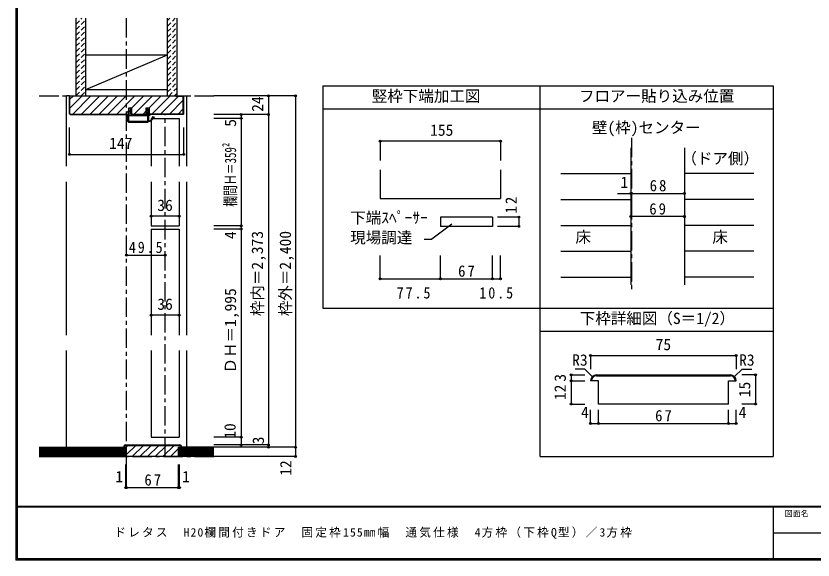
# Model space of a CAD drawing. Units: millimetres at full size, sheet at 1:5, with parts at other scales. Extents: x -975 to 975, y -715 to 698.
# Drawn here: x -975 to 51, y -698 to 3 of the extents above; entities that cross this region are included whole.
import ezdxf
from ezdxf.enums import TextEntityAlignment as Align

# ---------------------------------------------------------------- set-up
doc = ezdxf.new("R2010")
doc.units = ezdxf.units.MM
doc.header["$LTSCALE"] = 5
doc.header["$PDMODE"] = 32
doc.header["$PDSIZE"] = 2.5
doc.linetypes.add('CHAIN1', pattern=[8, 5, -1, 1, -1])
doc.linetypes.add('DASHED1', pattern=[1.8, 1.2, -0.6])
for name, color, linetype in [('0-0_補助線', 7, 'Continuous'), ('0-1_通り芯', 4, 'CHAIN1'), ('0-3_仕上げ', 2, 'Continuous'), ('0-4_枠', 4, 'Continuous'), ('0-6_扉', 6, 'Continuous'), ('0-A_文字', 3, 'Continuous'), ('0-B_寸法', 7, 'Continuous'), ('0-C_ハッチ', 4, 'DASHED1'), ('1-4_枠', 3, 'Continuous'), ('1-B_寸法', 7, 'Continuous'), ('F-1_枠', 6, 'Continuous'), ('F-A_文字', 7, 'Continuous')]:
    doc.layers.add(name, color=color, linetype=linetype)
doc.styles.add('ＭＳ ゴシック', font='')
doc.styles.get('ＭＳ ゴシック').set_extended_font_data('MS Gothic')

# ---------------------------------------------------------------- blocks, each defined once
blk = doc.blocks.new('2')
at = {"layer": '0-0_補助線'}
for p, q in [((-9.846, -9.622), (-9.846, 15.078)), ((-8.846, 16.078), (0.354, 16.078)), ((-8.846, 15.878), (0.637, 15.878)), ((-8.446, 14.378), (-8.446, -8.922)), ((-8.146, 14.678), (-1.546, 14.678)), ((-1.246, 14.378), (-1.246, -8.922)), ((0.154, 11.653), (2.154, 11.653)), ((0.154, 11.653), (0.154, -8.497)), ((2.154, 10.953), (2.154, 11.653)), ((3.154, 11.653), (2.512, 10.83)), ((3.154, 11.653), (6.154, 11.653)), ((4.154, 13.753), (4.154, 13.053)), ((5.154, 13.053), (4.512, 13.876)), ((7.154, 13.053), (5.154, 13.053)), ((6.154, 10.953), (6.154, 11.653)), ((7.558, 12.258), (6.516, 10.835)), ((-1.546, -9.222), (-8.146, -9.222)), ((0.154, -8.497), (2.154, -8.497)), ((4.154, -9.897), (0.154, -9.897)), ((0.154, -9.897), (0.154, -10.622)), ((2.154, -7.797), (2.154, -8.497)), ((3.154, -8.497), (2.512, -7.674)), ((3.154, -8.497), (6.154, -8.497)), ((4.154, -10.597), (4.154, -9.897)), ((5.154, -9.897), (4.512, -10.72)), ((7.154, -9.897), (5.154, -9.897)), ((6.154, -7.797), (6.154, -8.497)), ((7.558, -9.101), (6.516, -7.679)), ((-1.48, -10.622), (-8.846, -10.622)), ((-1.189, -10.85), (-0.732, -12.694)), ((0.354, -12.922), (-0.441, -12.922)), ((0.154, -10.622), (0.645, -12.548))]:
    blk.add_line(p, q, dxfattribs=at)
for points in [[(-9.646, 15.078), (-9.646, -9.622), (-9.846, -9.622)], [(4.154, 13.053), (0.154, 13.053), (0.649, 15.723)]]:
    blk.add_lwpolyline(points, dxfattribs=at)
for centre, radius, start, end in [((-8.846, 15.078), 1, 90, 180), ((-8.846, 15.078), 0.8, 90, 180), ((-8.146, 14.378), 0.3, 90, 180), ((-1.546, 14.378), 0.3, 0, 90), ((0.354, 15.778), 0.3, 349.49875, 90), ((2.354, 10.953), 0.2, 180, 322.03043), ((4.354, 13.753), 0.2, 37.96957, 180), ((6.354, 10.953), 0.2, 180, 323.78053), ((7.154, 12.553), 0.5, 323.78053, 90), ((-8.846, -9.622), 1, 180, 270), ((-8.146, -8.922), 0.3, 180, 270), ((-1.546, -8.922), 0.3, 270, 0), ((2.354, -7.797), 0.2, 37.96957, 180), ((6.354, -7.797), 0.2, 36.21947, 180), ((7.154, -9.397), 0.5, 270, 36.21947), ((-2.846, -10.72), 6, 179.06153, 259.29815), ((-2.846, -10.72), 5.3, 178.93757, 259.29815), ((-3.896, -16.272), 0.35, 259.29815, 79.29815), ((-1.48, -10.922), 0.3, 13.9282, 90), ((-0.441, -12.622), 0.3, 193.9282, 270), ((0.354, -12.622), 0.3, 270, 14.29438), ((4.354, -10.597), 0.2, 180, 322.03043)]:
    blk.add_arc(centre, radius, start, end, dxfattribs=at)
blk.add_point((-3.896, -16.622), dxfattribs=at)

msp = doc.modelspace()

# ---------------------------------------------------------------- linework, layer by layer
at = {"layer": '0-0_補助線', "color": 3}
for p, q in [((-905.986, -100), (-758.986, -100)), ((-905.486, -123.086), (-905.486, -100.5)), ((-895.986, -100.5), (-905.486, -100.5)), ((-895.986, -100), (-895.986, -100.5)), ((-768.986, -100.5), (-768.986, -100)), ((-768.986, -100.5), (-759.486, -100.5)), ((-759.486, -123.086), (-759.486, -100.5)), ((-905.072, -123.5), (-905.486, -123.086)), ((-829.486, -115.5), (-825.786, -115.5)), ((-829.486, -124), (-829.486, -115.5)), ((-825.786, -124), (-825.786, -115.5)), ((-807.186, -124), (-807.186, -115.5)), ((-759.901, -123.5), (-759.486, -123.086)), ((-905.279, -124), (-829.486, -124)), ((-905.072, -123.5), (-829.486, -123.5)), ((-825.786, -123.5), (-807.186, -123.5)), ((-825.786, -124), (-807.186, -124)), ((-759.901, -123.5), (-803.486, -123.5)), ((-759.693, -124), (-803.486, -124)), ((-506.033, -195.326), (-506.033, -232.286)), ((-351.033, -195.326), (-351.033, -232.286)), ((-506.033, -232.286), (-351.033, -232.286))]:
    msp.add_line(p, q, dxfattribs=at)
at = {"layer": '0-0_補助線', "color": 4}
for p, q in [((-905.486, -115.806), (-889.68, -100)), ((-905.486, -104.492), (-901.494, -100.5)), ((-901.867, -123.5), (-878.367, -100)), ((-890.553, -123.5), (-867.053, -100)), ((-879.239, -123.5), (-855.739, -100)), ((-867.926, -123.5), (-844.425, -100)), ((-856.612, -123.5), (-833.112, -100)), ((-845.298, -123.5), (-821.798, -100)), ((-825.984, -115.5), (-810.484, -100)), ((-822.671, -123.5), (-799.17, -100)), ((-803.486, -115.63), (-787.857, -100)), ((-800.043, -123.5), (-776.543, -100)), ((-788.729, -123.5), (-765.729, -100.5)), ((-777.416, -123.5), (-759.486, -105.571)), ((-833.984, -123.5), (-829.486, -119.002)), ((-811.357, -123.5), (-807.186, -119.33)), ((-766.102, -123.5), (-759.486, -116.885)), ((-506.033, -158.394), (-506.033, -183.394)), ((-351.033, -158.394), (-506.033, -158.394)), ((-351.033, -158.394), (-351.033, -183.394)), ((-327.643, -256.195), (-354.725, -256.195)), ((-327.643, -256.195), (-327.643, -268.195)), ((-327.643, -268.195), (-354.725, -268.195)), ((-506.033, -335.843), (-506.033, -305.835)), ((-428.533, -335.843), (-428.533, -305.835)), ((-361.533, -335.843), (-361.533, -305.835)), ((-351.033, -335.843), (-351.033, -305.835)), ((-506.033, -335.843), (-428.533, -335.843)), ((-428.533, -335.843), (-361.533, -335.843)), ((-361.533, -335.843), (-351.033, -335.843))]:
    msp.add_line(p, q, dxfattribs=at)
at = {"layer": '0-0_補助線', "color": 6}
msp.add_line((-800.986, -129), (-764.986, -129), dxfattribs=at)
at = {"layer": '0-0_補助線'}
for p, q in [((-428.533, -256.195), (-428.533, -268.195)), ((-361.533, -256.195), (-428.533, -256.195)), ((-361.533, -256.195), (-361.533, -268.195)), ((-413.879, -265.4), (-439.678, -284.749)), ((-361.533, -268.195), (-428.533, -268.195)), ((-449.523, -284.749), (-439.678, -284.749))]:
    msp.add_line(p, q, dxfattribs=at)
at = {"layer": '0-0_補助線', "color": 3}
for points in [[(-905.279, -124), (-905.986, -123.293), (-905.986, -100)], [(-759.693, -124), (-758.986, -123.293), (-758.986, -100)], [(-807.186, -115.5), (-803.486, -115.5), (-803.486, -124)]]:
    msp.add_lwpolyline(points, dxfattribs=at)
at = {"layer": '0-0_補助線'}
for p in [(-506.033, -158.394), (-351.033, -158.394), (-327.643, -256.195), (-327.643, -268.195), (-506.033, -335.843), (-428.533, -335.843), (-361.533, -335.843), (-351.033, -335.843)]:
    msp.add_point(p, dxfattribs=at)
at = {"layer": '0-1_通り芯'}
for p, q in [((-832.486, -585), (-832.486, 0)), ((-944.986, -100), (-717.629, -100)), ((-782.986, -565), (-782.986, -124)), ((-182.343, -154.225), (-182.343, -353.25)), ((-944.986, -565), (-717.629, -565))]:
    msp.add_line(p, q, dxfattribs=at)
at = {"layer": '0-3_仕上げ'}
for p, q in [((-897.486, -100), (-897.486, 0)), ((-884.986, -100), (-884.986, 0)), ((-779.986, -100), (-779.986, 0)), ((-767.486, -100), (-767.486, 0)), ((-944.986, -553), (-833.486, -553)), ((-833.486, -565), (-833.486, -553)), ((-764.486, -565), (-764.486, -553)), ((-719.986, -553), (-764.486, -553)), ((-944.986, -565), (-833.486, -565)), ((-719.986, -565), (-764.486, -565))]:
    msp.add_line(p, q, dxfattribs=at)
at = {"layer": '0-3_仕上げ', "color": 7}
for p, q in [((-884.986, -92), (-779.986, -47)), ((-944.986, -554.5), (-833.486, -554.5)), ((-944.986, -556), (-833.486, -556)), ((-944.986, -557.5), (-833.486, -557.5)), ((-944.986, -559), (-833.486, -559)), ((-944.986, -560.5), (-833.486, -560.5)), ((-944.986, -562), (-833.486, -562)), ((-944.986, -563.5), (-833.486, -563.5)), ((-719.986, -554.5), (-764.486, -554.5)), ((-719.986, -556), (-764.486, -556)), ((-719.986, -557.5), (-764.486, -557.5)), ((-719.986, -559), (-764.486, -559)), ((-719.986, -560.5), (-764.486, -560.5)), ((-719.986, -562), (-764.486, -562)), ((-719.986, -563.5), (-764.486, -563.5))]:
    msp.add_line(p, q, dxfattribs=at)
at = {"layer": '0-3_仕上げ', "color": 3}
for p, q in [((-884.986, -47), (-779.986, -47)), ((-884.986, -92), (-779.986, -92))]:
    msp.add_line(p, q, dxfattribs=at)
at = {"layer": '0-3_仕上げ', "color": 4}
for p, q in [((-273.319, -200.301), (-183.343, -200.301)), ((-24.906, -200.301), (-114.343, -200.301)), ((-273.319, -233.603), (-183.343, -233.603)), ((-24.906, -233.603), (-114.343, -233.603)), ((-273.319, -266.904), (-183.343, -266.904)), ((-24.906, -266.904), (-114.343, -266.904)), ((-273.319, -300.205), (-183.343, -300.205)), ((-24.906, -300.205), (-114.343, -300.205)), ((-273.319, -333.507), (-183.343, -333.507)), ((-24.906, -333.507), (-114.343, -333.507))]:
    msp.add_line(p, q, dxfattribs=at)
at = {"layer": '0-4_枠'}
for p, q in [((-905.986, -100), (-909.986, -100)), ((-909.986, -190.791), (-909.986, -100)), ((-758.986, -100), (-754.986, -100)), ((-754.986, -190.791), (-754.986, -100)), ((-909.986, -408.275), (-909.986, -210.791)), ((-754.986, -408.275), (-754.986, -210.791)), ((-909.986, -553), (-909.986, -428.275)), ((-754.986, -553), (-754.986, -428.275))]:
    msp.add_line(p, q, dxfattribs=at)
at = {"layer": '0-4_枠', "color": 3}
for p, q in [((-183.343, -167), (-183.343, -343.507)), ((-114.343, -167), (-114.343, -343.507)), ((-832.486, -553), (-836.486, -553)), ((-833.486, -550), (-764.486, -550)), ((-833.486, -550.5), (-764.486, -550.5)), ((-832.486, -565), (-832.486, -553)), ((-765.486, -565), (-832.486, -565))]:
    msp.add_line(p, q, dxfattribs=at)
msp.add_lwpolyline([(-765.486, -565), (-765.486, -553), (-761.486, -553)], dxfattribs=at)
for centre, radius, start, end in [((-833.486, -553), 3, 90, 180), ((-833.486, -553), 2.5, 90, 180), ((-764.486, -553), 3, 0, 90), ((-764.486, -553), 2.5, 0, 90)]:
    msp.add_arc(centre, radius, start, end, dxfattribs=at)
at = {"layer": '0-6_扉'}
for p, q in [((-800.986, -129), (-800.986, -190.791)), ((-764.986, -129), (-764.986, -190.791)), ((-800.986, -210.791), (-800.986, -267.638)), ((-764.986, -210.791), (-764.986, -267.638)), ((-800.986, -267.638), (-764.986, -267.638)), ((-800.986, -271.638), (-800.986, -408.275)), ((-800.986, -271.638), (-764.986, -271.638)), ((-764.986, -271.638), (-764.986, -408.275)), ((-764.986, -428.275), (-764.986, -540))]:
    msp.add_line(p, q, dxfattribs=at)
msp.add_lwpolyline([(-800.986, -428.275), (-800.986, -540), (-764.986, -540)], dxfattribs=at)
at = {"layer": '0-A_文字'}
for p, q in [((-580, -87), (-580, -373.507)), ((-307.341, -87), (-300, -87)), ((0, -87), (0, -565)), ((-300, -117), (-580, -117)), ((-300, -117), (-318.452, -117)), ((0, -117), (-300, -117)), ((-580, -373.507), (-300, -373.507)), ((-321.627, -373.507), (-300, -373.507)), ((-300, -373.507), (0, -373.507)), ((-300, -403.507), (0, -403.507)), ((-300, -565), (0, -565))]:
    msp.add_line(p, q, dxfattribs=at)
for points in [[(-580, -87), (-300, -87), (0, -87)], [(-300, -565), (-300, -373.507), (-300, -87)]]:
    msp.add_lwpolyline(points, dxfattribs=at)
at = {"layer": '0-B_寸法', "color": 4}
for p, q in [((-614.986, -100), (-719.986, -100)), ((-649.986, -100), (-649.986, -553)), ((-614.986, -100), (-614.986, -565)), ((-649.986, -124), (-719.986, -124)), ((-684.986, -129), (-719.986, -129)), ((-684.986, -124), (-684.986, -550)), ((-905.986, -175.422), (-905.986, -140.9)), ((-758.986, -175.422), (-758.986, -140.9)), ((-905.986, -175.422), (-758.986, -175.422)), ((-200.458, -225.69), (-182.343, -225.69)), ((-183.343, -225.69), (-183.343, -255.69)), ((-182.343, -225.69), (-182.343, -255.69)), ((-182.343, -225.69), (-114.343, -225.69)), ((-764.986, -255.252), (-800.986, -255.252)), ((-114.343, -255.69), (-183.343, -255.69)), ((-684.986, -267.638), (-719.986, -267.638)), ((-684.986, -271.638), (-719.986, -271.638)), ((-832.486, -305.252), (-782.986, -305.252)), ((-764.986, -382.683), (-800.986, -382.683)), ((-684.986, -540), (-719.986, -540)), ((-649.986, -550), (-719.986, -550)), ((-614.986, -553), (-719.986, -553)), ((-614.986, -565), (-719.986, -565)), ((-833.486, -605), (-833.486, -575)), ((-832.486, -605), (-832.486, -575)), ((-765.486, -605), (-765.486, -575)), ((-764.486, -605), (-764.486, -575)), ((-833.486, -605), (-832.486, -605)), ((-832.486, -605), (-765.486, -605)), ((-765.486, -605), (-764.486, -605))]:
    msp.add_line(p, q, dxfattribs=at)
at = {"layer": '0-B_寸法'}
for p in [(-649.986, -100), (-614.986, -100), (-684.986, -124), (-649.986, -124), (-684.986, -129), (-905.986, -175.422), (-758.986, -175.422), (-183.343, -225.69), (-182.343, -225.69), (-114.343, -225.69), (-800.986, -255.252), (-764.986, -255.252), (-183.343, -255.69), (-114.343, -255.69), (-684.986, -267.638), (-684.986, -271.638), (-832.486, -305.252), (-782.986, -305.252), (-800.986, -382.683), (-764.986, -382.683), (-684.986, -540), (-684.986, -550), (-649.986, -550), (-649.986, -553), (-614.986, -553), (-614.986, -565), (-833.486, -605), (-832.486, -605), (-765.486, -605), (-764.486, -605)]:
    msp.add_point(p, dxfattribs=at)
at = {"layer": '0-C_ハッチ'}
for p, q in [((-897.486, -0.398), (-897.089, 0)), ((-897.486, -7.469), (-890.017, 0)), ((-779.986, -10.177), (-769.809, 0)), ((-779.986, -3.106), (-776.88, 0)), ((-897.486, -14.54), (-884.986, -2.04)), ((-897.486, -21.611), (-884.986, -9.111)), ((-779.986, -17.248), (-767.486, -4.748)), ((-897.486, -28.682), (-884.986, -16.182)), ((-779.986, -24.319), (-767.486, -11.819)), ((-779.986, -31.39), (-767.486, -18.89)), ((-897.486, -35.753), (-884.986, -23.253)), ((-897.486, -42.824), (-884.986, -30.324)), ((-779.986, -38.461), (-767.486, -25.961)), ((-897.486, -49.895), (-884.986, -37.395)), ((-779.986, -45.532), (-767.486, -33.032)), ((-779.986, -52.603), (-767.486, -40.103)), ((-897.486, -56.966), (-884.986, -44.466)), ((-779.986, -59.674), (-767.486, -47.174)), ((-897.486, -64.037), (-884.986, -51.537)), ((-897.486, -71.108), (-884.986, -58.608)), ((-779.986, -66.745), (-767.486, -54.245)), ((-779.986, -73.817), (-767.486, -61.317)), ((-897.486, -78.179), (-884.986, -65.679)), ((-779.986, -80.888), (-767.486, -68.388)), ((-897.486, -85.251), (-884.986, -72.751)), ((-897.486, -92.322), (-884.986, -79.822)), ((-779.986, -87.959), (-767.486, -75.459)), ((-897.486, -99.393), (-884.986, -86.893)), ((-779.986, -95.03), (-767.486, -82.53)), ((-777.885, -100), (-767.486, -89.601)), ((-891.023, -100), (-884.986, -93.964)), ((-770.814, -100), (-767.486, -96.672))]:
    msp.add_line(p, q, dxfattribs=at)
at = {"layer": '0-C_ハッチ', "linetype": 'Continuous'}
for p, q in [((-833.222, -553), (-830.722, -550.5)), ((-832.486, -562.164), (-820.822, -550.5)), ((-825.423, -565), (-810.923, -550.5)), ((-815.523, -565), (-801.023, -550.5)), ((-805.624, -565), (-791.124, -550.5)), ((-795.724, -565), (-781.224, -550.5)), ((-785.825, -565), (-771.325, -550.5)), ((-775.925, -565), (-765.486, -554.561))]:
    msp.add_line(p, q, dxfattribs=at)
at = {"layer": '1-4_枠'}
for p, q in [((-227.568, -459.688), (-55.068, -459.688)), ((-227.568, -460.938), (-55.067, -460.938)), ((-225.068, -467.188), (-235.068, -467.188)), ((-225.068, -497.188), (-225.068, -467.188)), ((-57.568, -467.188), (-47.568, -467.188)), ((-57.568, -497.188), (-57.568, -467.188)), ((-57.568, -497.188), (-225.068, -497.188))]:
    msp.add_line(p, q, dxfattribs=at)
for centre, radius, start, end in [((-227.568, -467.188), 7.5, 90, 180), ((-227.568, -467.188), 6.25, 90, 180), ((-55.068, -467.188), 7.5, 0, 90), ((-55.068, -467.188), 6.25, 0, 90)]:
    msp.add_arc(centre, radius, start, end, dxfattribs=at)
at = {"layer": '1-B_寸法', "color": 4}
for p, q in [((-235.068, -434.688), (-235.068, -452.188)), ((-235.068, -434.688), (-47.568, -434.688)), ((-47.568, -434.688), (-47.568, -452.188)), ((-260.068, -459.688), (-242.568, -459.688)), ((-242.568, -452.188), (-255.068, -452.188)), ((-232.871, -461.885), (-242.568, -452.188)), ((-49.764, -461.885), (-40.067, -452.188)), ((-22.568, -459.688), (-40.281, -459.688)), ((-40.068, -452.188), (-27.568, -452.188)), ((-22.568, -459.688), (-22.568, -497.188)), ((-260.068, -467.188), (-242.568, -467.188)), ((-22.568, -497.188), (-40.281, -497.188)), ((-235.068, -522.188), (-235.068, -504.688)), ((-225.068, -522.188), (-225.068, -504.688)), ((-57.568, -522.188), (-57.568, -504.688)), ((-47.568, -522.188), (-47.568, -504.688)), ((-235.068, -522.188), (-47.568, -522.188))]:
    msp.add_line(p, q, dxfattribs=at)
msp.add_lwpolyline([(-260.068, -459.688), (-260.068, -497.188), (-242.568, -497.188)], dxfattribs=at)
at = {"layer": '1-B_寸法'}
for p in [(-235.068, -434.688), (-47.568, -434.688), (-260.068, -459.688), (-22.568, -459.688), (-260.068, -467.188), (-260.068, -497.188), (-22.568, -497.188), (-235.068, -522.188), (-225.068, -522.188), (-57.568, -522.188), (-47.568, -522.188)]:
    msp.add_point(p, dxfattribs=at)
at = {"layer": 'F-1_枠'}
for p, q in [((-975, 698.333), (-975, -698.333)), ((-974.167, 698.333), (-974.167, -698.333)), ((-973.333, 698.333), (-973.333, -698.333)), ((975, -629.167), (-975, -629.167)), ((975, -630), (-975, -630)), ((0, -630), (0, -696.667)), ((0, -663.333), (973.333, -663.334)), ((975, -696.667), (-975, -696.667)), ((975, -697.5), (-975, -697.5)), ((975, -698.333), (-975, -698.333))]:
    msp.add_line(p, q, dxfattribs=at)

# ---------------------------------------------------------------- block references
at = {"layer": '0-0_補助線', "rotation": 90}
msp.add_blockref('2', (-814.908, -124.154), dxfattribs=at)

# ---------------------------------------------------------------- texts
at = {"layer": '0-0_補助線', "style": 'ＭＳ ゴシック'}
for s, p in [('155', (-441.717, -155.894)), ('下端ｽﾍﾟｰｻｰ', (-544.615, -268.798)), ('現場調達', (-544.615, -294.393))]:
    msp.add_text(s, height=14.66, dxfattribs=at).set_placement(p, align=Align.BOTTOM_LEFT)
at = {"layer": '0-0_補助線', "insert": (-330.143, -251.621), "char_height": 14.66, "attachment_point": 7, "rotation": 90, "style": 'ＭＳ ゴシック'}
msp.add_mtext('\\T1.27;\\W0.95;12', dxfattribs=at)
at = {"layer": '0-0_補助線', "char_height": 14.66, "attachment_point": 7, "style": 'ＭＳ ゴシック'}
for s, insert in [('\\T1.27;\\W0.95;67', (-405.658, -333.343)), ('\\T1.28;\\W0.9;77.5', (-484.731, -361.469)), ('\\T1.28;\\W0.9;10.5', (-378.259, -361.469))]:
    msp.add_mtext(s, dxfattribs=dict(at, insert=insert))
at = {"layer": '0-A_文字', "color": 7, "style": 'ＭＳ ゴシック'}
for s, p in [('竪枠下端加工図', (-516.875, -112)), ('フロアー貼り込み位置', (-250, -112)), ('壁(枠)センター', (-233.319, -152.591)), ('（ドア側）', (-118.088, -192.395)), ('床', (-254.569, -293.555)), ('床', (-78.282, -293.555)), ('下枠詳細図（S＝1/2）', (-249.009, -398.507))]:
    msp.add_text(s, height=14.66, dxfattribs=at).set_placement(p, align=Align.BOTTOM_LEFT)
at = {"layer": '0-B_寸法', "style": 'ＭＳ ゴシック'}
for s, p in [('24', (-652.203, -120.571)), ('5', (-687.149, -139.885)), ('4', (-687.149, -284.583)), ('枠内＝2,373', (-652.486, -384)), ('枠外＝2,400', (-616.472, -384)), ('ＤＨ＝1,995', (-687.166, -457.819)), ('10', (-687.695, -541.965)), ('3', (-651.271, -549.15)), ('12', (-615.811, -589.7))]:
    msp.add_text(s, height=14.66, rotation=90, dxfattribs=at).set_placement(p, align=Align.BOTTOM_LEFT)
for s, p in [('147', (-854.986, -172.922)), ('1', (-196.601, -223.19)), ('36', (-792.986, -252.752)), ('36', (-792.986, -380.183)), ('1', (-846.986, -602.5)), ('1', (-760.986, -602.5))]:
    msp.add_text(s, height=14.66, dxfattribs=at).set_placement(p, align=Align.BOTTOM_LEFT)
at = {"layer": '0-B_寸法', "style": 'ＭＳ ゴシック', "width": 0.7}
msp.add_text('欄間Ｈ＝359²', height=14.66, rotation=90, dxfattribs=at).set_placement((-687.149, -243.052), align=Align.BOTTOM_LEFT)
at = {"layer": '0-B_寸法', "char_height": 14.66, "attachment_point": 7, "style": 'ＭＳ ゴシック'}
for s, insert in [('\\T1.27;\\W0.95;68', (-158.968, -223.19)), ('\\T1.27;\\W0.95;69', (-159.468, -253.19)), ('\\T1.28;\\W0.9;49.5', (-829.611, -302.752)), ('\\T1.27;\\W0.95;67', (-809.611, -602.5))]:
    msp.add_mtext(s, dxfattribs=dict(at, insert=insert))
at = {"layer": '1-B_寸法', "style": 'ＭＳ ゴシック'}
for s, p in [('75', (-151.318, -432.188)), ('R3', (-258.818, -452.188)), ('R3', (-43.818, -452.188)), ('4', (-247.355, -519.688)), ('4', (-44.38, -519.688))]:
    msp.add_text(s, height=14.66, dxfattribs=at).set_placement(p, align=Align.BOTTOM_LEFT)
for s, p in [('3', (-262.568, -468.438)), ('15', (-25.068, -488.438)), ('12', (-262.568, -492.188))]:
    msp.add_text(s, height=14.66, rotation=90, dxfattribs=at).set_placement(p, align=Align.BOTTOM_LEFT)
at = {"layer": '1-B_寸法', "insert": (-151.943, -519.688), "char_height": 14.66, "attachment_point": 7, "style": 'ＭＳ ゴシック'}
msp.add_mtext('\\T1.27;\\W0.95;67', dxfattribs=at)
at = {"layer": 'F-A_文字', "style": 'ＭＳ ゴシック'}
msp.add_text('図面名', height=7.331, dxfattribs=at).set_placement((15, -644.167), align=Align.BOTTOM_LEFT)
at = {"layer": 'F-A_文字', "insert": (-848.333, -670.833), "char_height": 11, "attachment_point": 7, "style": 'ＭＳ ゴシック'}
msp.add_mtext('\\T1.19;ドレタス\u3000H20欄間付きドア\u3000固定枠155㎜幅\u3000通気仕様\u30004方枠（下枠Q型）／3方枠', dxfattribs=at)

doc.saveas('drawing.dxf')
